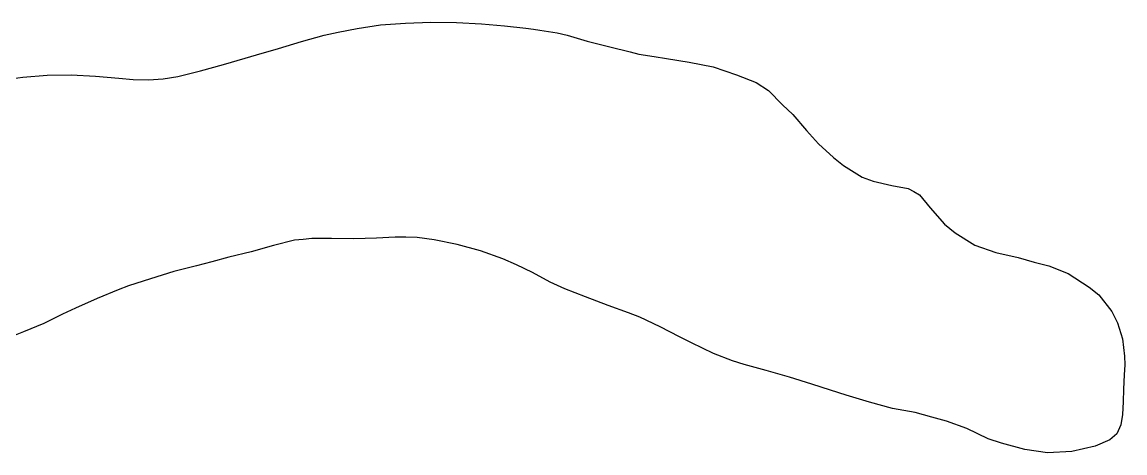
# Model space of a CAD drawing. Header units: feet. Extents: x 333642 to 335017, y 470420 to 471851.
# Drawn here: x 334462.9 to 334677.7, y 471575.1 to 471659.1 of the extents above; entities that cross this region are included whole.
import ezdxf

# ---------------------------------------------------------------- set-up
doc = ezdxf.new("R2010")
doc.units = ezdxf.units.FT
doc.header["$MEASUREMENT"] = 0
doc.layers.add('Contour', color=7, linetype='CONTINUOUS', true_color=0xffffff)

msp = doc.modelspace()

# ---------------------------------------------------------------- linework, layer by layer
at = {"layer": 'Contour', "color": 18, "linetype": 'Continuous', "true_color": 0x000000, "elevation": -1}
for points in [[(334459.091794, 471647.862275), (334463.022241, 471648.382007), (334467.741675, 471648.781694), (334472.449185, 471648.800017), (334477.160025, 471648.593294), (334481.724021, 471648.152738), (334484.499925, 471647.888779), (334487.473406, 471647.844085), (334490.364857, 471648.019028), (334493.211701, 471648.516772), (334497.630628, 471649.583526), (334502.073538, 471650.813117), (334506.336939, 471652.074683), (334508.530154, 471652.719178), (334512.802282, 471653.96489), (334517.270308, 471655.323194), (334521.704396, 471656.543483), (334524.417894, 471657.160566), (334528.118147, 471657.873834), (334532.709853, 471658.537286), (334537.5356, 471658.903962), (334542.499989, 471659.105569), (334547.481079, 471659.04734), (334552.352577, 471658.75716), (334556.865383, 471658.358808), (334560.977146, 471657.92412), (334562.509468, 471657.744327), (334563.720864, 471657.52031), (334567.068453, 471657.014084), (334569.053429, 471656.532288), (334572.938523, 471655.405652), (334577.330537, 471654.254474), (334581.350752, 471653.273824), (334583.031482, 471652.865345)], [(334583.031482, 471652.865345), (334585.96808, 471652.417167), (334588.397059, 471651.999116), (334592.803298, 471651.267136), (334597.467886, 471650.370061), (334602.042093, 471648.828075), (334605.844839, 471647.327914), (334608.258236, 471645.777194), (334610.99741, 471642.976039), (334613.027066, 471641.069671), (334615.662945, 471637.942524), (334617.989965, 471635.355436), (334620.915313, 471632.695181), (334622.882443, 471631.146633), (334626.495606, 471628.905645), (334628.661243, 471628.076767), (334632.271891, 471627.287142), (334635.485631, 471626.642011), (334636.605918, 471626.056421), (334637.67183, 471625.43722), (334639.730581, 471622.884012), (334642.580573, 471619.70269), (334644.622761, 471618.063593), (334648.461205, 471615.612721), (334652.525208, 471614.191876), (334656.894637, 471613.222483), (334660.013542, 471612.328509), (334662.910636, 471611.582066), (334666.667004, 471610.091291), (334670.767536, 471607.456305), (334672.613216, 471605.977072), (334675.173496, 471602.717358), (334676.251179, 471600.499001), (334677.239269, 471597.380444), (334677.618938, 471594.014875), (334677.707139, 471592.330921), (334677.552393, 471590.366736), (334677.426073, 471587.583432), (334677.379818, 471585.081995), (334677.241481, 471582.629813), (334676.898041, 471580.637665), (334676.125772, 471578.899812), (334674.778103, 471577.71926), (334671.931185, 471576.488079), (334667.373618, 471575.413516), (334662.637409, 471575.145496), (334658.186624, 471575.833123), (334653.626936, 471577.05204), (334651.048489, 471577.885745), (334646.873647, 471579.93508), (334642.961687, 471581.320339), (334640.119612, 471582.148813), (334636.851889, 471582.996749), (334632.406141, 471583.823707), (334627.931704, 471585.027907), (334623.394125, 471586.39291), (334620.377578, 471587.357183), (334616.710956, 471588.575466), (334612.37282, 471589.898879), (334607.783111, 471591.186805), (334603.516178, 471592.371289), (334601.225886, 471593.089791), (334597.561672, 471594.554475), (334593.259485, 471596.578307), (334590.908403, 471597.787893), (334587.178766, 471599.711012), (334583.174501, 471601.620139), (334580.97762, 471602.468697), (334577.061997, 471603.891905), (334572.626618, 471605.541173), (334568.565032, 471607.122453), (334565.716958, 471608.446246), (334562.318789, 471610.281966), (334559.177732, 471611.780102), (334556.529844, 471612.978456), (334552.175649, 471614.549813), (334547.594558, 471615.751139), (334543.149144, 471616.675506), (334539.833919, 471617.108027), (334537.598713, 471617.165673), (334535.541215, 471617.174112), (334531.901695, 471617.017033), (334527.462677, 471616.841793), (334523.115072, 471616.955179), (334519.285413, 471616.930977), (334517.61717, 471616.7302), (334515.957731, 471616.580824), (334511.860738, 471615.554195), (334507.483452, 471614.326621), (334503.153347, 471613.282977), (334499.825099, 471612.398797), (334496.80577, 471611.635484), (334492.402275, 471610.510483), (334487.861839, 471609.098586), (334483.586086, 471607.685618), (334481.560274, 471606.957866), (334477.485, 471605.225178), (334473.246761, 471603.362763), (334470.747141, 471602.174671), (334467.109735, 471600.349502), (334463.117534, 471598.723938), (334460.510903, 471597.720923)]]:
    msp.add_lwpolyline(points, dxfattribs=at)

doc.saveas('drawing.dxf')
